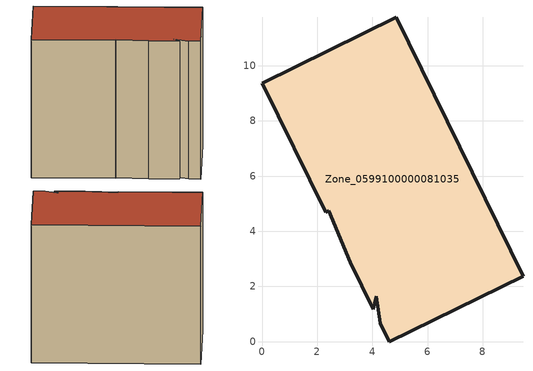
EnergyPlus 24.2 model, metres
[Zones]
Zone_0599100000081035
 floor ground (C_G): 4.29,0.66 4.13,1.64 4.04,1.17 3.19,2.88 2.41,4.75 2.3,4.69 0,9.37 4.86,11.75 9.46,2.37 4.61,0 z0
 wall outside (C_F): 9.46,2.37 4.86,11.75 0,9.37 2.3,4.69 2.41,4.75 3.19,2.88 4.04,1.17 4.13,1.64 4.29,0.66 4.61,0 9.46,2.37 z0:9.2
 roof outside (C_R): 3.19,2.88 4.04,1.17 4.13,1.64 4.29,0.66 4.61,0 9.46,2.37 4.86,11.75 0,9.37 2.3,4.69 2.41,4.75 z9.2
[BUILDING]
Pand.0599100000081035: North Axis=0; Terrain=City; Loads Convergence Tolerance Value=0.04; Temperature Convergence Tolerance Value=0.4; Solar Distribution=FullExterior; Maximum Number of Warmup Days=25; Minimum Number of Warmup Days=1
[Site:Location]
Rotterdam.The.Hague.AP_ZH_NLD Design_Conditions: Latitude=51.96; Longitude=4.45; Time Zone=1; Elevation=-4.5
[SITE:GROUNDTEMPERATURE:BUILDINGSURFACE]
18, 18, 18, 18, 18, 18, 18, 18, 18, 18, 18, 18
[MATERIAL] Thermal Absorptance=0.9; Solar Absorptance=0.7; Visible Absorptance=0.7
Name | Roughness | Thickness | Conductivity | Density | Specific Heat
G.TC.1965-1974 | MediumSmooth | 0.15 | 0.882353 | 540 | 1210
F.TC.1965-1974 | Rough | 0.3 | 0.697674 | 1920 | 840
R.TC.1965-1974 | MediumRough | 0.2 | 0.232558 | 1500 | 1000
[CONSTRUCTION]
C_G: G.TC.1965-1974
C_F: F.TC.1965-1974
C_R: R.TC.1965-1974
[ZONE]
Zone_0599100000081035: Type=1; Multiplier=1; Ceiling Height=Autocalculate; Volume=Autocalculate; Floor Area=autocalculate; Part of Total Floor Area=Yes
[ZONEINFILTRATION:DESIGNFLOWRATE]
Infil_Zone_0599100000081035: Zone or ZoneList or Space or SpaceList=Zone_0599100000081035; Schedule=AlwaysOn; Design Flow Rate Calculation Method=Flow/Area; Flow Rate per Floor Area=0.003; Constant Term Coefficient=1; Temperature Term Coefficient=0; Velocity Term Coefficient=0; Velocity Squared Term Coefficient=0
[HVACTEMPLATE:ZONE:IDEALLOADSAIRSYSTEM]
Zone_0599100000081035: Maximum Heating Supply Air Temperature=50; Minimum Cooling Supply Air Temperature=13; Maximum Heating Supply Air Humidity Ratio=0.0156; Minimum Cooling Supply Air Humidity Ratio=0.0077; Heating Limit=NoLimit; Cooling Limit=NoLimit; Dehumidification Control Type=ConstantSensibleHeatRatio; Cooling Sensible Heat Ratio=0.7; Dehumidification Setpoint=60; Humidification Control Type=None; Humidification Setpoint=30; Outdoor Air Method=None; Outdoor Air Flow Rate per Person=0.00944; Outdoor Air Flow Rate per Zone Floor Area=0; Outdoor Air Flow Rate per Zone=0; Demand Controlled Ventilation Type=None; Outdoor Air Economizer Type=NoEconomizer; Heat Recovery Type=None; Sensible Heat Recovery Effectiveness=0.7; Latent Heat Recovery Effectiveness=0.65
[ZONECONTROL:THERMOSTAT]
ThermostatControl_Zone_0599100000081035: Zone or ZoneList=Zone_0599100000081035; Control Type Schedule=DualSetpointControlType; Control 1=Thermostat_Zone_0599100000081035; Temperature Difference Between Cutout And Setpoint=0
[THERMOSTATSETPOINT:DUALSETPOINT]
Thermostat_Zone_0599100000081035: Heating Setpoint Temperature Schedule=HeatingSetpoint_Zone_0599100000081035; Cooling Setpoint Temperature Schedule=CoolingSetpoint_Zone_0599100000081035
[SCHEDULE:COMPACT]
HeatingSetpoint_Zone_0599100000081035: Through: 12/31, For: AllDays, Until: 24:00, 21
CoolingSetpoint_Zone_0599100000081035: Through: 12/31, For: AllDays, Until: 24:00, 24
DualSetpointControlType: Through: 12/31, For: AllDays, Until: 24:00, 4
AlwaysOn: Through: 12/31, For: AllDays, Until: 24:00, 1
